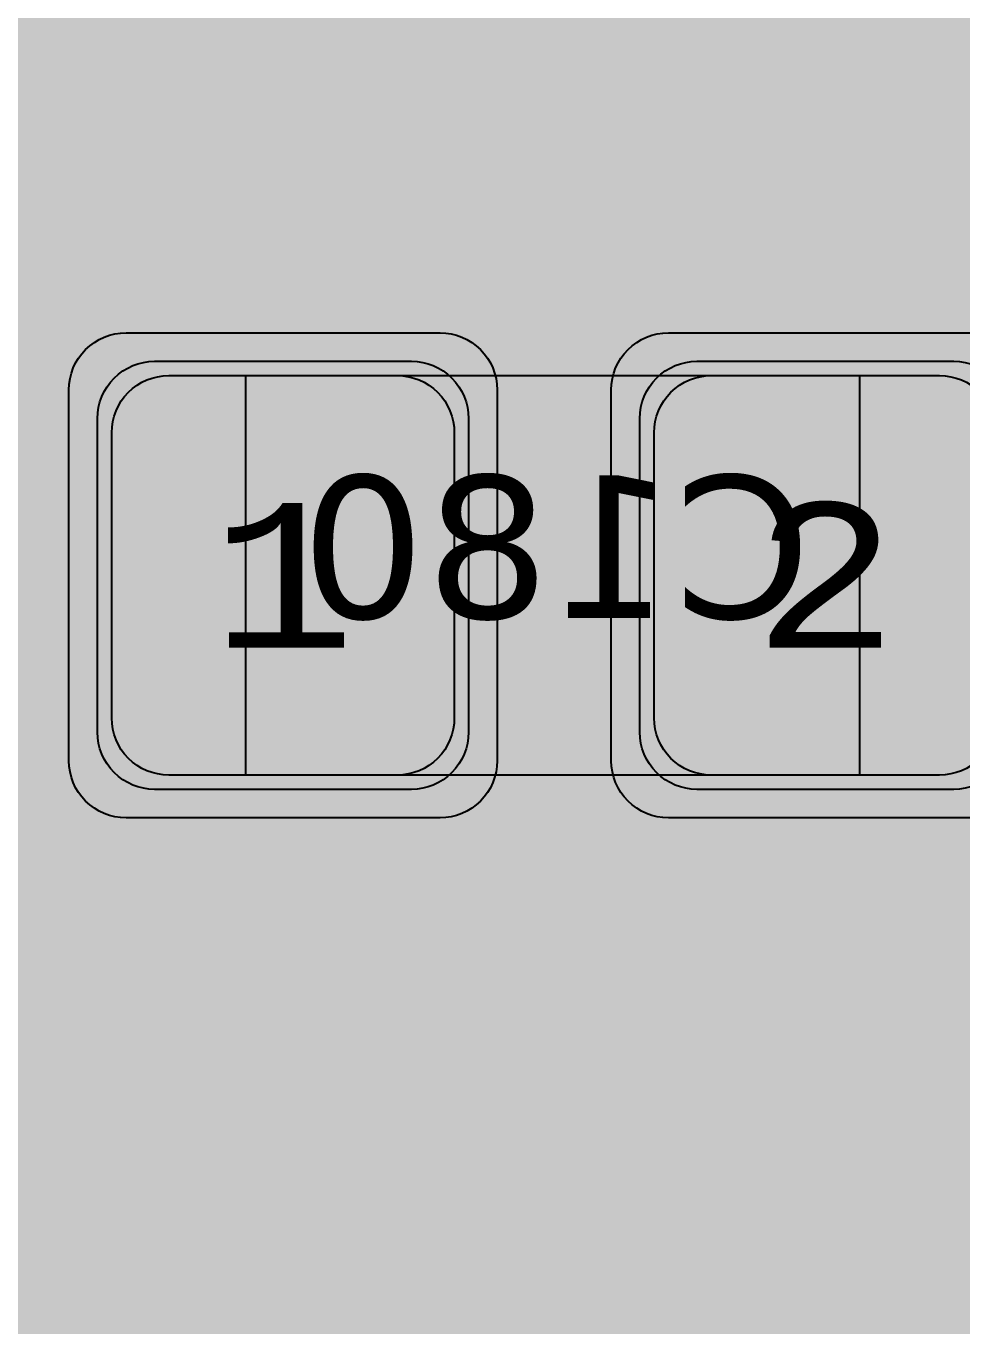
# Model space of a CAD drawing. Extents: x -28 to 199, y -61 to 255.
# Drawn here: x 90.9 to 94.178, y 195.369 to 199.925 of the extents above; entities that cross this region are included whole.
import ezdxf
from ezdxf.enums import TextEntityAlignment as Align

# ---------------------------------------------------------------- set-up
doc = ezdxf.new("R2010")
doc.units = 0
doc.header["$MEASUREMENT"] = 0
for name, color, linetype in [('ASSEMBLY_OUTLINES_BTM', 191, 'CONTINUOUS'), ('ASSEMBLY_PART_NUMBERS_BTM', 191, 'CONTINUOUS'), ('ASSEMBLY_PART_NUMBERS_TOP', 102, 'CONTINUOUS'), ('ASSEMBLY_REF_DES_BTM', 191, 'CONTINUOUS'), ('DRILL_DRAWING', 21, 'CONTINUOUS'), ('GENERATED_SILKSCREEN_BTM', 255, 'CONTINUOUS'), ('GENERATED_SILKSCREEN_TOP', 140, 'CONTINUOUS'), ('PART_PADS_SMD_BTM', 10, 'CONTINUOUS'), ('PIN_NUMBERS_BTM', 8, 'CONTINUOUS'), ('PIN_NUMBERS_TOP', 8, 'CONTINUOUS'), ('PLACEMENT_OUTLINES_BTM', 222, 'CONTINUOUS'), ('PLANE_SHAPES_LAYER_2', 230, 'CONTINUOUS'), ('PLANE_SHAPES_LAYER_3', 81, 'CONTINUOUS'), ('SILKSCREEN_OUTLINES_BTM', 211, 'CONTINUOUS'), ('SILKSCREEN_REF_DES_BTM', 211, 'CONTINUOUS'), ('SILKSCREEN_REF_DES_TOP', 150, 'CONTINUOUS'), ('SOLDERMASK_PADS_BTM', 12, 'CONTINUOUS'), ('SOLDERPASTE_PADS_BTM', 12, 'CONTINUOUS'), ('TRACES_LAYER_BOTTOM', 10, 'CONTINUOUS'), ('TRACES_LAYER_TOP', 150, 'CONTINUOUS')]:
    doc.layers.add(name, color=color, linetype=linetype)
doc.styles.add('COURIER_NEW', font='COUR.TTF')
doc.styles.add('VERDANA', font='verdana.TTF')
doc.styles.add('VERIBEST_GERBER_0', font='txt')

msp = doc.modelspace()

# ---------------------------------------------------------------- hatches: boundary and pattern name
at = {"layer": 'PLANE_SHAPES_LAYER_2'}
h = msp.add_hatch(color=256, dxfattribs=at)
h.paths.add_polyline_path([(169.5, 129.25), (149.5, 129.25), (142.25, 122), (142.25, 90.5), (147.5, 90.5), (147.5, 80), (154, 80), (154, 69.25), (131.75, 69.25), (131.75, 73.25), (121.25, 73.25), (121.25, 81), (110.5, 81), (110.5, 125.75), (106.5, 125.75), (106.5, 128.75), (93.5, 128.75), (93.5, 120.25), (91.75, 120.25), (91.75, 121.5), (80, 121.5), (80, 118.25), (73.25, 118.25), (73.25, 124.5), (67.5, 124.5), (67.5, 128), (57.75, 128), (57.75, 120.25), (55.25, 120.25), (55.25, 121.5), (47.5, 121.5), (47.5, 119), (35, 119), (35, 134.75), (32.75, 134.75), (32.75, 159.75), (29.25, 159.75), (29.25, 175.25), (22.5, 175.25), (22.5, 195.25), (17.25, 195.25), (17.25, 198), (22.5, 198), (22.5, 216.5), (40.25, 216.5), (40.25, 235.5), (54.5, 235.5), (54.5, 254), (87.25, 254), (87.25, 236.25), (86.25, 236.25), (86.25, 228.75), (81, 228.75), (81, 218.75), (95.25, 218.75), (95.25, 194.5), (87, 194.5), (87, 172), (131.1, 172), (131.1, 208.75), (115.5, 208.75), (115.5, 213.75), (106.75, 213.75), (106.75, 218.75), (110.25, 222.25), (110.25, 226.25), (142.5, 226.25), (142.5, 221.5), (160.5, 221.5), (160.5, 240.75), (169.5, 240.75)])
h.paths.add_polyline_path([(35.5, 149.5), (41.75, 149.5), (41.75, 152), (39.25, 152), (39.25, 154), (37.75, 154), (37.75, 152), (35.5, 152)], flags=16)
h.paths.add_polyline_path([(37.5, 125.75), (37.5, 128.75), (42.75, 128.75), (42.75, 125.75)], flags=16)
h.paths.add_polyline_path([(52, 127.75), (52, 130.75), (54.25, 130.75), (54.25, 127.75)], flags=16)
h.paths.add_polyline_path([(50.75, 219.5), (50.75, 226.5), (71.75, 226.5), (71.75, 219.5)], flags=16)
h.paths.add_polyline_path([(66.5, 150.75), (66.5, 177.5), (72.25, 177.5), (72.25, 150.75)], flags=16)
h.paths.add_polyline_path([(47.25, 185.25), (73, 185.25), (73, 188.25), (70.25, 188.25), (70.25, 191), (47.25, 191)], flags=16)
h.paths.add_polyline_path([(84.5, 208), (84.5, 212.75), (85, 212.75), (85, 208)], flags=16)
h.paths.add_polyline_path([(61.5, 137.25), (87.75, 137.25), (87.75, 140.5), (84.75, 140.5), (84.75, 143), (61.5, 143)], flags=16)
h.paths.add_polyline_path([(88.75, 127), (88.75, 130), (91, 130), (91, 127)], flags=16)
h.paths.add_polyline_path([(85.5, 130.25), (85.5, 132.5), (91, 132.5), (91, 130.25)], flags=16)
h.paths.add_polyline_path([(108.75, 142.25), (135.75, 142.25), (135.75, 145.75), (132.25, 145.75), (132.25, 149), (108.75, 149)], flags=16)
h.paths.add_polyline_path([(114.25, 126.75), (140.75, 126.75), (140.75, 129.75), (137.25, 129.75), (137.25, 133), (114.25, 133)], flags=16)
h.paths.add_polyline_path([(155.25, 180.25), (166.25, 180.25), (166.25, 186.25), (152.25, 186.25), (152.25, 183), (155.25, 183)], flags=16)
at = {"layer": 'PLANE_SHAPES_LAYER_3'}
h = msp.add_hatch(color=256, dxfattribs=at)
h.paths.add_polyline_path([(169.5, 129.25), (149.5, 129.25), (142.25, 122), (142.25, 90.5), (147.5, 90.5), (147.5, 80), (154, 80), (154, 69.25), (131.75, 69.25), (131.75, 73.25), (121.25, 73.25), (121.25, 81), (110.5, 81), (110.5, 125.75), (106.5, 125.75), (106.5, 128.75), (93.5, 128.75), (93.5, 120.25), (91.75, 120.25), (91.75, 121.5), (80, 121.5), (80, 118.25), (73.25, 118.25), (73.25, 124.5), (67.5, 124.5), (67.5, 127.75), (58.25, 127.75), (58.25, 130.25), (88.75, 130.25), (88.75, 127), (91, 127), (91, 132.5), (55, 132.5), (55, 131.25), (52, 131.25), (52, 127.75), (55, 127.75), (55, 127.25), (57.75, 127.25), (57.75, 120.25), (55.25, 120.25), (55.25, 121.5), (47.5, 121.5), (47.5, 119), (35, 119), (35, 134.75), (32.75, 134.75), (32.75, 159.75), (29.25, 159.75), (29.25, 175.25), (22.5, 175.25), (22.5, 195.25), (17.25, 195.25), (17.25, 198), (22.5, 198), (22.5, 216.5), (40.25, 216.5), (40.25, 235.5), (54.5, 235.5), (54.5, 254), (87.25, 254), (87.25, 236.25), (86.25, 236.25), (86.25, 228.75), (81, 228.75), (81, 218.75), (95.25, 218.75), (95.25, 194.5), (87, 194.5), (87, 172), (131.1, 172), (131.1, 208.75), (115.5, 208.75), (115.5, 213.75), (106.75, 213.75), (106.75, 218.75), (110.25, 222.25), (110.25, 226.25), (142.5, 226.25), (142.5, 221.5), (160.5, 221.5), (160.5, 240.75), (169.5, 240.75)])
h.paths.add_polyline_path([(35.5, 149.5), (41.75, 149.5), (41.75, 152), (39.25, 152), (39.25, 154), (37.75, 154), (37.75, 152), (35.5, 152)], flags=16)
h.paths.add_polyline_path([(37.5, 125.75), (37.5, 128.75), (42.75, 128.75), (42.75, 125.75)], flags=16)
h.paths.add_polyline_path([(50.75, 219.5), (50.75, 226.5), (71.75, 226.5), (71.75, 219.5)], flags=16)
h.paths.add_polyline_path([(66.5, 150.75), (66.5, 177.5), (72.25, 177.5), (72.25, 150.75)], flags=16)
h.paths.add_polyline_path([(47.25, 185.25), (73, 185.25), (73, 188.25), (70.25, 188.25), (70.25, 191), (47.25, 191)], flags=16)
h.paths.add_polyline_path([(84.5, 208), (84.5, 212.75), (85, 212.75), (85, 208)], flags=16)
h.paths.add_polyline_path([(61.5, 137.25), (87.75, 137.25), (87.75, 140.5), (84.75, 140.5), (84.75, 143), (61.5, 143)], flags=16)
h.paths.add_polyline_path([(108.75, 142.25), (135.75, 142.25), (135.75, 145.75), (132.25, 145.75), (132.25, 149), (108.75, 149)], flags=16)
h.paths.add_polyline_path([(114.25, 126.75), (140.75, 126.75), (140.75, 129.75), (137.25, 129.75), (137.25, 133), (114.25, 133)], flags=16)
h.paths.add_polyline_path([(155.25, 180.25), (166.25, 180.25), (166.25, 186.25), (152.25, 186.25), (152.25, 183), (155.25, 183)], flags=16)

# ---------------------------------------------------------------- linework, layer by layer
at = {"layer": 'ASSEMBLY_OUTLINES_BTM'}
msp.add_lwpolyline([(91.67, 197.3), (91.67, 198.7), (93.82, 198.7), (93.82, 197.3)], close=True, dxfattribs=at)
at = {"layer": 'GENERATED_SILKSCREEN_BTM', "const_width": 0.15}
for points in [[(93.019515, 198.700005, 1.10969e-05), (93.019508, 198.699995), (92.480492, 198.699995, 1.10969e-05), (92.480485, 198.700005), (93.019515, 198.700005)], [(93.019515, 197.299995), (92.480485, 197.299995, 1.10969e-05), (92.480492, 197.300005), (93.019508, 197.300005, 1.10969e-05), (93.019515, 197.299995)]]:
    msp.add_lwpolyline(points, format="xyb", dxfattribs=at)
for points in [[(93.1724, 195.9792), (93.1788, 195.9776), (93.1828, 195.9744), (93.1844, 195.9688), (93.1852, 195.9624), (93.1844, 195.9568), (93.1828, 195.9512), (93.1788, 195.9472), (93.1724, 195.9464), (92.8604, 195.9464), (92.8548, 195.9472), (92.85, 195.9512), (92.8476, 195.9568), (92.8468, 195.9624), (92.8476, 195.9688), (92.85, 195.9744), (92.8548, 195.9776), (92.8604, 195.9792), (93.0012, 195.9792), (93.0012, 196.7304), (93.002, 196.736), (93.0044, 196.74), (93.0084, 196.7424), (93.014, 196.7432), (93.018, 196.744), (93.022, 196.744), (93.0252, 196.7424), (93.0284, 196.7392), (93.1844, 196.52), (93.186, 196.5168), (93.1868, 196.5144), (93.1868, 196.5088), (93.1844, 196.504), (93.1804, 196.5), (93.1756, 196.4968), (93.17, 196.4952), (93.1668, 196.4952), (93.1644, 196.496), (93.1604, 196.5008), (93.0324, 196.68), (93.0324, 195.9792), (93.1724, 195.9792)], [(91.8036, 196.6336), (91.6692, 196.7432), (91.666, 196.744), (91.6644, 196.7448), (91.6628, 196.7456), (91.6596, 196.7464), (91.39, 196.7464), (91.3868, 196.7456), (91.3852, 196.7448), (91.3828, 196.744), (91.3796, 196.7432), (91.2452, 196.6336), (91.2428, 196.6296), (91.242, 196.6264), (91.2404, 196.624), (91.2396, 196.6208), (91.2396, 196.072), (91.2404, 196.0696), (91.242, 196.064), (91.2428, 196.0624), (91.2452, 196.0592), (91.3796, 195.9496), (91.3828, 195.9488), (91.3852, 195.948), (91.386, 195.9472), (91.3876, 195.9464), (91.39, 195.9464), (91.6596, 195.9464), (91.6628, 195.9472), (91.666, 195.948), (91.6692, 195.9496), (91.8036, 196.0592), (91.806, 196.0608), (91.8068, 196.0616), (91.8084, 196.064), (91.81, 196.0696), (91.8108, 196.072), (91.8108, 196.6208), (91.81, 196.624), (91.8084, 196.6264), (91.8076, 196.6296), (91.8036, 196.6336)], [(92.0228, 196.4512), (92.0484, 196.3744), (92.0228, 196.2976), (92.0228, 196.2952), (92.022, 196.292), (92.022, 196.0448), (92.022, 196.0424), (92.0228, 196.04), (92.0236, 196.0368), (92.0268, 196.0336), (92.1068, 195.9512), (92.1108, 195.948), (92.1148, 195.9472), (92.118, 195.9464), (92.4116, 195.9464), (92.414, 195.9464), (92.4164, 195.9472), (92.4196, 195.948), (92.4228, 195.9512), (92.5028, 196.0336), (92.5068, 196.0368), (92.5076, 196.04), (92.5076, 196.0448), (92.5076, 196.292), (92.5076, 196.2952), (92.5076, 196.2968), (92.5068, 196.2976), (92.4812, 196.3744), (92.5068, 196.4512), (92.5076, 196.452), (92.5076, 196.4568), (92.5076, 196.6488), (92.5076, 196.652), (92.5068, 196.656), (92.5028, 196.66), (92.4228, 196.7424), (92.4196, 196.7448), (92.4164, 196.7456), (92.414, 196.7464), (92.4116, 196.7464), (92.118, 196.7464), (92.1148, 196.7456), (92.1108, 196.7448), (92.1068, 196.7424), (92.0268, 196.66), (92.0236, 196.6552), (92.0228, 196.652), (92.022, 196.6488), (92.022, 196.4568), (92.022, 196.4536), (92.0228, 196.452), (92.0228, 196.4512)], [(93.9004, 195.9496), (94.0348, 196.0592), (94.0388, 196.0616), (94.0396, 196.0648), (94.0412, 196.068), (94.042, 196.072), (94.042, 196.6208), (94.0412, 196.6248), (94.0396, 196.628), (94.038, 196.6296), (94.0372, 196.6312), (94.0356, 196.6336), (93.9004, 196.7432), (93.898, 196.744), (93.8956, 196.7448), (93.8948, 196.7456), (93.8916, 196.7464), (93.622, 196.7464), (93.618, 196.7456), (93.6164, 196.7448), (93.614, 196.744), (93.6116, 196.7432), (93.4764, 196.6336), (93.4732, 196.6296), (93.4716, 196.6232), (93.4724, 196.6184), (93.474, 196.6144), (93.4764, 196.6112), (93.4804, 196.608), (93.4844, 196.6056), (93.4884, 196.6048), (93.4924, 196.6048), (93.4956, 196.6072), (93.6276, 196.7136), (93.886, 196.7136), (94.0092, 196.6128), (94.0092, 196.08), (93.886, 195.9792), (93.6276, 195.9792), (93.4956, 196.0856), (93.4924, 196.0872), (93.4884, 196.088), (93.4844, 196.0872), (93.4804, 196.0848), (93.4764, 196.0816), (93.474, 196.0776), (93.4724, 196.0728), (93.4716, 196.068), (93.4732, 196.0632), (93.4764, 196.0592), (93.6116, 195.9496), (93.6148, 195.948), (93.6156, 195.9472), (93.618, 195.9472), (93.6188, 195.9464), (93.6196, 195.9464), (93.622, 195.9464), (93.8916, 195.9464), (93.8948, 195.9472), (93.898, 195.948), (93.9004, 195.9496)], [(91.7052, 196.0192), (91.6548, 195.9792), (91.3964, 195.9792), (91.2716, 196.08), (91.2716, 196.6128), (91.3188, 196.6504), (91.7052, 196.0192)], [(91.778, 196.6128), (91.778, 196.08), (91.7308, 196.04), (91.3436, 196.6712), (91.3964, 196.7136), (91.6548, 196.7136), (91.778, 196.6128)], [(92.4756, 196.64), (92.4756, 196.4584), (92.454, 196.3896), (92.0772, 196.3896), (92.054, 196.4584), (92.054, 196.64), (92.1252, 196.7136), (92.4036, 196.7136), (92.4756, 196.64)], [(92.4756, 196.2888), (92.4756, 196.052), (92.4036, 195.9792), (92.1252, 195.9792), (92.054, 196.052), (92.054, 196.2888), (92.0772, 196.3576), (92.454, 196.3576), (92.4756, 196.2888)]]:
    msp.add_lwpolyline(points, dxfattribs=at)
at = {"layer": 'GENERATED_SILKSCREEN_TOP', "const_width": 0.15}
for points in [[(92.0992, 195.7296), (91.9648, 195.8392), (91.9608, 195.8416), (91.96, 195.8448), (91.9584, 195.848), (91.9576, 195.852), (91.9576, 196.4008), (91.9584, 196.4048), (91.96, 196.408), (91.9616, 196.4096), (91.9624, 196.4112), (91.964, 196.4136), (92.0992, 196.5232), (92.1016, 196.524), (92.104, 196.5248), (92.1048, 196.5256), (92.108, 196.5264), (92.3776, 196.5264), (92.3816, 196.5256), (92.3832, 196.5248), (92.3856, 196.524), (92.388, 196.5232), (92.5232, 196.4136), (92.5264, 196.4096), (92.528, 196.4032), (92.5272, 196.3984), (92.5256, 196.3944), (92.5232, 196.3912), (92.5192, 196.388), (92.5152, 196.3856), (92.5112, 196.3848), (92.5072, 196.3848), (92.504, 196.3872), (92.372, 196.4936), (92.1136, 196.4936), (91.9904, 196.3928), (91.9904, 195.86), (92.1136, 195.7592), (92.372, 195.7592), (92.504, 195.8656), (92.5072, 195.8672), (92.5112, 195.868), (92.5152, 195.8672), (92.5192, 195.8648), (92.5232, 195.8616), (92.5256, 195.8576), (92.5272, 195.8528), (92.528, 195.848), (92.5264, 195.8432), (92.5232, 195.8392), (92.388, 195.7296), (92.3848, 195.728), (92.384, 195.7272), (92.3816, 195.7272), (92.3808, 195.7264), (92.38, 195.7264), (92.3776, 195.7264), (92.108, 195.7264), (92.1048, 195.7272), (92.1016, 195.728), (92.0992, 195.7296)], [(93.1432, 196.5232), (93.2776, 196.4136), (93.28, 196.4096), (93.2808, 196.4064), (93.2824, 196.404), (93.2832, 196.4008), (93.2832, 196.2912), (93.2824, 196.288), (93.2808, 196.2832), (93.28, 196.2792), (93.2776, 196.2776), (92.7448, 195.8448), (92.7448, 195.7592), (93.2672, 195.7592), (93.2728, 195.7576), (93.2776, 195.7544), (93.28, 195.7488), (93.2808, 195.7424), (93.28, 195.7368), (93.2776, 195.7312), (93.2728, 195.728), (93.2672, 195.7264), (92.728, 195.7264), (92.7216, 195.728), (92.7176, 195.732), (92.7136, 195.736), (92.712, 195.7424), (92.712, 195.852), (92.7128, 195.8544), (92.7144, 195.86), (92.716, 195.8624), (92.7176, 195.864), (92.7192, 195.8656), (93.2512, 196.2992), (93.2512, 196.3928), (93.1264, 196.4936), (92.868, 196.4936), (92.7376, 196.3872), (92.732, 196.3856), (92.7264, 196.3864), (92.7216, 196.3888), (92.7184, 196.3936), (92.7152, 196.3984), (92.7144, 196.404), (92.7144, 196.4072), (92.7152, 196.4096), (92.7192, 196.4136), (92.8536, 196.5232), (92.8568, 196.524), (92.8592, 196.5248), (92.86, 196.5256), (92.8632, 196.5264), (93.1328, 196.5264), (93.136, 196.5256), (93.1368, 196.5256), (93.1376, 196.5248), (93.14, 196.524), (93.1432, 196.5232)], [(93.5784, 195.7504), (93.5768, 195.7448), (93.5776, 195.7392), (93.5816, 195.7344), (93.5856, 195.7312), (93.5912, 195.7296), (93.5968, 195.7288), (93.6016, 195.7304), (93.6056, 195.7352), (94.0368, 196.5024), (94.0384, 196.5064), (94.0384, 196.5096), (94.0384, 196.5128), (94.0368, 196.516), (94.0344, 196.5208), (94.0312, 196.524), (94.0272, 196.5256), (94.0232, 196.5264), (93.4832, 196.5264), (93.4776, 196.5248), (93.4736, 196.5208), (93.4704, 196.516), (93.4696, 196.5096), (93.4704, 196.504), (93.4736, 196.4984), (93.4776, 196.4944), (93.4832, 196.4936), (93.996, 196.4936), (93.5784, 195.7504)]]:
    msp.add_lwpolyline(points, dxfattribs=at)
at = {"layer": 'PART_PADS_SMD_BTM'}
for points in [[(92.25, 198.75, -0.4142135624), (92.45, 198.55), (92.45, 197.45, -0.4142135624), (92.25, 197.25), (91.35, 197.25, -0.4142135624), (91.15, 197.45), (91.15, 198.55, -0.4142135624), (91.35, 198.75)], [(94.15, 198.75, -0.4142135624), (94.35, 198.55), (94.35, 197.45, -0.4142135624), (94.15, 197.25), (93.25, 197.25, -0.4142135624), (93.05, 197.45), (93.05, 198.55, -0.4142135624), (93.25, 198.75)]]:
    msp.add_lwpolyline(points, format="xyb", close=True, dxfattribs=at)
at = {"layer": 'PLACEMENT_OUTLINES_BTM'}
msp.add_lwpolyline([(91.67, 197.3), (91.67, 198.7), (93.82, 198.7), (93.82, 197.3)], close=True, dxfattribs=at)
at = {"layer": 'SILKSCREEN_OUTLINES_BTM'}
msp.add_lwpolyline([(91.67, 197.3), (91.67, 198.7), (93.82, 198.7), (93.82, 197.3)], close=True, dxfattribs=at)
at = {"layer": 'SOLDERMASK_PADS_BTM'}
for points in [[(92.35, 198.85, -0.4142135624), (92.55, 198.65), (92.55, 197.35, -0.4142135624), (92.35, 197.15), (91.25, 197.15, -0.4142135624), (91.05, 197.35), (91.05, 198.65, -0.4142135624), (91.25, 198.85)], [(94.25, 198.85, -0.4142135624), (94.45, 198.65), (94.45, 197.35, -0.4142135624), (94.25, 197.15), (93.15, 197.15, -0.4142135624), (92.95, 197.35), (92.95, 198.65, -0.4142135624), (93.15, 198.85)]]:
    msp.add_lwpolyline(points, format="xyb", close=True, dxfattribs=at)
at = {"layer": 'SOLDERPASTE_PADS_BTM'}
for points in [[(92.2, 198.7, -0.4142135624), (92.4, 198.5), (92.4, 197.5, -0.4142135624), (92.2, 197.3), (91.4, 197.3, -0.4142135624), (91.2, 197.5), (91.2, 198.5, -0.4142135624), (91.4, 198.7)], [(94.1, 198.7, -0.4142135624), (94.3, 198.5), (94.3, 197.5, -0.4142135624), (94.1, 197.3), (93.3, 197.3, -0.4142135624), (93.1, 197.5), (93.1, 198.5, -0.4142135624), (93.3, 198.7)]]:
    msp.add_lwpolyline(points, format="xyb", close=True, dxfattribs=at)
at = {"layer": 'TRACES_LAYER_BOTTOM', "const_width": 0.5}
for points in [[(94.7, 199.5), (94.7, 199.9), (93.7, 200.9), (93.7, 201)], [(93.7, 198), (93.7, 198.1), (94.7, 199.1), (94.7, 199.5)], [(91.8, 198), (90.702, 198), (90.502, 197.8), (89.95, 197.8)]]:
    msp.add_lwpolyline(points, dxfattribs=at)
at = {"layer": 'TRACES_LAYER_TOP', "const_width": 0.5}
for points in [[(105.7, 206.25), (105.7, 205.436656), (105.239548, 204.976204), (101.964588, 204.976204), (100.380811, 206.559981), (92.676956, 206.559981), (89.679915, 203.56294), (89.679915, 200.952927), (91.618806, 199.014036), (91.618806, 173.222067), (81.0934, 162.696661), (78.927821, 162.696661), (78.92716, 162.696), (77.696, 162.696), (77, 162)], [(91.3, 204), (92.918806, 202.381194), (92.918806, 175.682728), (95.914579, 172.686955), (122.904155, 172.686955), (125.180041, 170.411069), (136.152426, 170.411069), (141.032259, 165.531236), (141.032259, 162.267851), (147.55411, 155.746), (157.790157, 155.746), (163.1, 150.436157), (163.1, 144.6), (164.2, 143.5)], [(103.5, 203.9), (95.164361, 203.9), (93.643928, 202.379567), (93.643928, 180.952326), (94.446254, 180.15), (95.25, 180.15)], [(90.5, 201.9), (91.915253, 201.9), (92.268806, 201.546447), (92.268806, 175.375348), (95.699235, 171.944919), (122.688074, 171.944919), (125.200136, 169.432857), (135.866363, 169.432857), (140.211803, 165.087417), (140.211803, 161.432781), (146.761185, 154.883399), (156.960725, 154.883399), (162.15, 149.694124), (162.15, 142)]]:
    msp.add_lwpolyline(points, dxfattribs=at)

# ---------------------------------------------------------------- texts
at = {"layer": 'ASSEMBLY_PART_NUMBERS_BTM', "style": 'VERIBEST_GERBER_0', "text_generation_flag": 2}
for s, p in [('ERJ-3EKF10R7V', (89.79, 215.75)), ('CL21B225KOFNNNE', (91.54, 214.75))]:
    msp.add_text(s, height=2.032, rotation=90, dxfattribs=at).set_placement(p, align=Align.TOP_LEFT)
for s, p in [('CL21B106KOQNNNE', (92.75, 200.54)), ('ERJ-3GEY0R00V', (109.75, 199.29)), ('CL21B225KOFNNNE', (92.75, 198.46))]:
    msp.add_text(s, height=2.032, dxfattribs=at).set_placement(p, align=Align.TOP_LEFT)
at = {"layer": 'ASSEMBLY_PART_NUMBERS_TOP', "style": 'VERIBEST_GERBER_0'}
msp.add_text('MCR25JZHJ000', height=2.032, rotation=270, dxfattribs=at).set_placement((94.79, 212.75), align=Align.TOP_LEFT)
msp.add_text('NCP5501DT50RKG', height=2.032, dxfattribs=at).set_placement((71, 197.21), align=Align.TOP_LEFT)
at = {"layer": 'ASSEMBLY_REF_DES_BTM', "style": 'VERDANA', "text_generation_flag": 2}
msp.add_text('C180', height=0.5, dxfattribs=at).set_placement((93.65, 198.35), align=Align.TOP_LEFT)
at = {"layer": 'DRILL_DRAWING', "style": 'VERIBEST_GERBER_0'}
for p in [(94.7, 199.5), (94.7, 194.6)]:
    msp.add_text('A', height=2, dxfattribs=at).set_placement(p, align=Align.MIDDLE_CENTER)
at = {"layer": 'PIN_NUMBERS_BTM', "style": 'COURIER_NEW'}
for s, p in [('2', (93.7, 198)), ('1', (91.8, 198))]:
    msp.add_text(s, height=0.508, dxfattribs=at).set_placement(p, align=Align.MIDDLE_CENTER)
at = {"layer": 'PIN_NUMBERS_TOP', "style": 'COURIER_NEW'}
for s, p in [('2', (93.7, 198)), ('1', (91.8, 198))]:
    msp.add_text(s, height=0.508, dxfattribs=at).set_placement(p, align=Align.MIDDLE_CENTER)
at = {"layer": 'SILKSCREEN_REF_DES_BTM', "style": 'VERIBEST_GERBER_0', "text_generation_flag": 2}
msp.add_text('C180', height=0.8, dxfattribs=at).set_placement((94.15, 196.76), align=Align.TOP_LEFT)
at = {"layer": 'SILKSCREEN_REF_DES_TOP', "style": 'VERIBEST_GERBER_0'}
msp.add_text('C271', height=0.8, dxfattribs=at).set_placement((91.85, 196.54), align=Align.TOP_LEFT)

doc.saveas('drawing.dxf')
